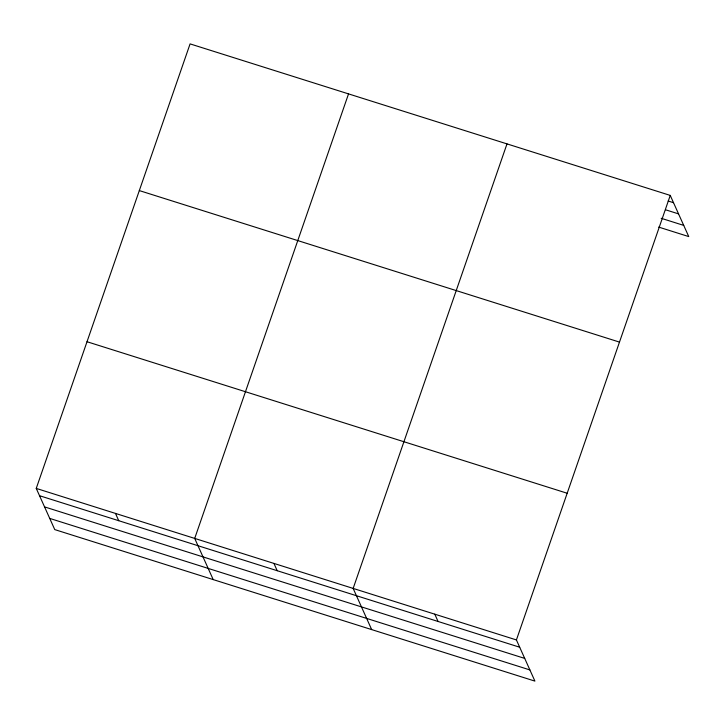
<?xml version="1.0" encoding="UTF-8"?>
<svg xmlns="http://www.w3.org/2000/svg" width="725" height="725" viewBox="0 0 725 725"><rect width="100%" height="100%" fill="white"/><g stroke="black" fill="none" stroke-linecap="round" stroke-linejoin="round"><path stroke-width="1.09" d="M670.244 195.406L516.418 639.939L534.914 681.11L54.756 529.594L36.25 488.414L190.086 43.89L670.244 195.406L688.75 236.586L658.681 227.088M348.535 93.897L194.708 538.421L213.204 579.592M506.993 143.894L353.157 588.419L371.662 629.59M668.151 201.006L673.525 202.701M665.659 209.815L678.546 213.884M661.173 218.279L683.729 225.403M139.318 190.584L619.485 342.1M87.018 341.729L567.177 493.245M36.25 488.414L516.418 639.939M39.531 495.71L519.689 647.226M44.551 506.893L524.719 658.409M49.726 518.411L529.893 669.927M434.782 614.175L438.063 621.47M273.932 563.425L277.204 570.711M115.474 513.418L118.755 520.713"/></g></svg>
